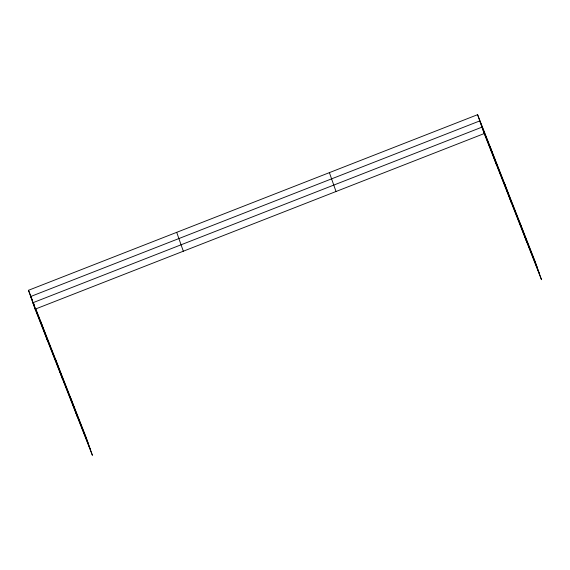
<?xml version="1.0" encoding="UTF-8"?>
<svg xmlns="http://www.w3.org/2000/svg" width="570" height="570" viewBox="0 0 570 570"><rect width="100%" height="100%" fill="white"/><g stroke="black" fill="none" stroke-linecap="round" stroke-linejoin="round"><path stroke-width="0.85" d="M35.817 308.961L85.778 436.442L92.404 455.316L35.126 309.161L28.5 290.287L477.596 114.684L534.874 260.839L541.5 279.713L484.222 133.558L477.596 114.684M35.126 309.161L484.222 133.558M537.061 267.066L479.783 120.911L30.687 296.514L87.965 442.669M539.249 273.301L481.971 127.139L32.875 302.741L90.153 448.896M28.5 290.287L32.319 300.027M33.594 303.276L34.549 305.712M520.068 223.055L526.694 241.936M504.813 184.131L511.44 203.006M490.001 146.347L496.634 165.229M329.396 172.632L336.022 191.506M176.7 232.339L183.326 251.213M70.972 398.658L77.598 417.532M55.718 359.734L62.344 378.608M40.912 321.95L47.538 340.824"/></g></svg>
